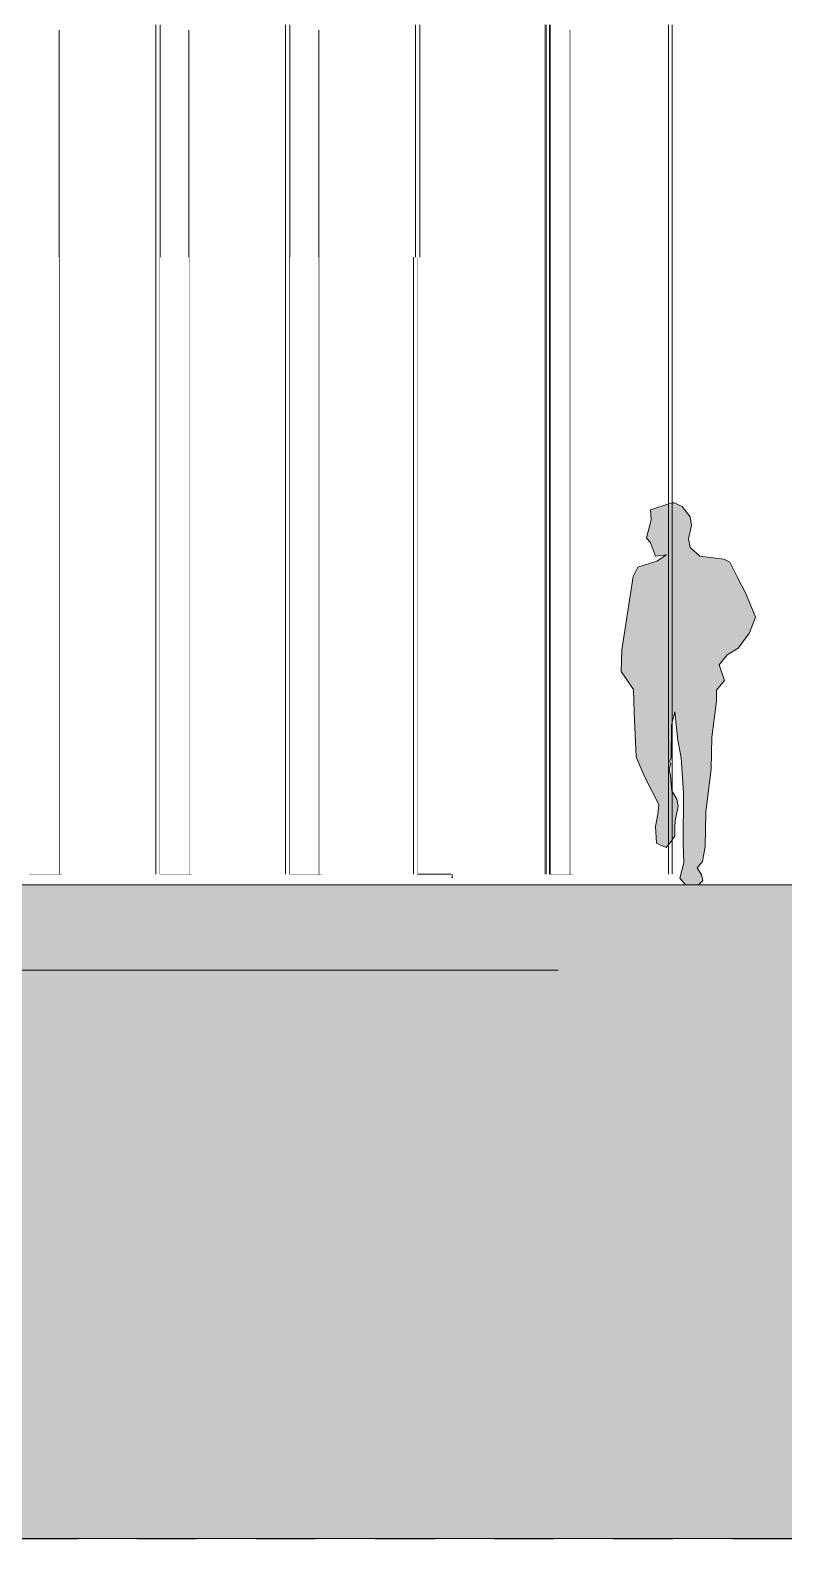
# Model space of a CAD drawing. Header units: millimetres. Extents: x -46169 to 125331, y -86251 to 18123.
# Drawn here: x 115779 to 119350, y -86020 to -78870 of the extents above; entities that cross this region are included whole.
import ezdxf

# ---------------------------------------------------------------- set-up
doc = ezdxf.new("R2010")
doc.units = ezdxf.units.MM
doc.header["$MEASUREMENT"] = 0
doc.linetypes.add('Dashed', pattern=[2822.222233, 1411.111116, -1411.111116])
doc.linetypes.add('Wipeout_Contour', pattern=[1000, 0, -1000])
doc.layers.add('0_Pen_No__105', color=7, linetype='Continuous', lineweight=15, true_color=0xa6a6a6)
for name, color, linetype in [('A-35-M_FFE_Fixed', 7, 'Continuous'), ('New_A-20-M_Floor_Slab', 7, 'Continuous'), ('New_A-25-M_Curtain_Wall', 7, 'Continuous')]:
    doc.layers.add(name, color=color, linetype=linetype)
for name, color, linetype, lineweight in [('A-35-M_FFE_Fixed_Pen_No__1', 7, 'Continuous', 13), ('A-95-P_Drawing_Pen_No__1', 7, 'Continuous', 13), ('A-95-P_Drawing_Pen_No__101', 252, 'Continuous', 15), ('New_A-20-M_Floor_Slab_Pen_No__89', 8, 'Continuous', 20), ('New_A-25-M_Curtain_Wall_Pen_No__4', 7, 'Continuous', 20), ('New_A-25-M_Curtain_Wall_Pen_No__87', 8, 'Continuous', 20)]:
    doc.layers.add(name, color=color, linetype=linetype, lineweight=lineweight)

# ---------------------------------------------------------------- blocks, each defined once
blk = doc.blocks.new('Section Elem_54_1', base_point=(98841.5, -82919.8))
at = {"color": 254, "linetype": 'Wipeout_Contour', "lineweight": 0, "ltscale": 864163.859829}
blk.add_wipeout([(117780.4, -82884.8), (117774.7, -82884.8), (117774.7, -82919.8), (117794.3, -82919.8), (117794.3, -82869.8), (117780.4, -82869.8)], dxfattribs=at).dxf.layer = 'New_A-25-M_Curtain_Wall'
at = {"color": 254, "linetype": 'Wipeout_Contour', "lineweight": 0, "ltscale": 577079.007521}
blk.add_wipeout([(118359.8, -82869.8), (117794.3, -82869.8), (117794.3, -82919.8), (118359.8, -82919.8)], dxfattribs=at).dxf.layer = 'New_A-25-M_Curtain_Wall'
at = {"layer": 'New_A-25-M_Curtain_Wall_Pen_No__4', "linetype": 'Continuous'}
for p, q in [((117780.4, -82884.8), (117780.4, -82869.8)), ((117794.3, -82919.8), (118359.8, -82919.8)), ((118243.3, -82869.8), (118350.4, -82869.8))]:
    blk.add_line(p, q, dxfattribs=at)
blk = doc.blocks.new('Section Elem_55_1', base_point=(98841.5, -82919.8))
at = {"color": 254, "linetype": 'Wipeout_Contour', "lineweight": 0, "ltscale": 573110.553239}
blk.add_wipeout([(117170.4, -82869.8), (116555.1, -82869.8), (116555.1, -82919.8), (117170.4, -82919.8)], dxfattribs=at).dxf.layer = 'New_A-25-M_Curtain_Wall'
at = {"layer": 'New_A-25-M_Curtain_Wall_Pen_No__4', "linetype": 'Continuous'}
for p, q in [((117170.4, -82919.8), (116555.1, -82919.8)), ((117160.4, -82869.8), (117009.9, -82869.8))]:
    blk.add_line(p, q, dxfattribs=at)
blk = doc.blocks.new('Section Elem_56_1', base_point=(98841.5, -82919.8))
at = {"color": 254, "linetype": 'Wipeout_Contour', "lineweight": 0, "ltscale": 571104.996291}
blk.add_wipeout([(116555.1, -82869.8), (115939.9, -82869.8), (115939.9, -82919.8), (116555.1, -82919.8)], dxfattribs=at).dxf.layer = 'New_A-25-M_Curtain_Wall'
at = {"layer": 'New_A-25-M_Curtain_Wall_Pen_No__4', "linetype": 'Continuous'}
for p, q in [((116555.1, -82919.8), (115939.9, -82919.8)), ((116545.2, -82869.8), (116394.6, -82869.8))]:
    blk.add_line(p, q, dxfattribs=at)
blk = doc.blocks.new('Section Elem_57_1', base_point=(98841.5, -82919.8))
at = {"color": 254, "linetype": 'Wipeout_Contour', "lineweight": 0, "ltscale": 569103.014409}
blk.add_wipeout([(115324.6, -82919.8), (115939.9, -82919.8), (115939.9, -82869.8), (115324.6, -82869.8)], dxfattribs=at).dxf.layer = 'New_A-25-M_Curtain_Wall'
at = {"layer": 'New_A-25-M_Curtain_Wall_Pen_No__4', "linetype": 'Continuous'}
for p, q in [((115939.9, -82919.8), (115324.6, -82919.8)), ((115929.9, -82869.8), (115779.4, -82869.8))]:
    blk.add_line(p, q, dxfattribs=at)
blk = doc.blocks.new('Section Elem_58_1', base_point=(98841.5, -82919.8))
at = {"color": 254, "linetype": 'Wipeout_Contour', "lineweight": 0, "ltscale": 578039.399736}
blk.add_wipeout([(118381, -82869.8), (118359.8, -82869.8), (118359.8, -82919.8), (118381, -82919.8)], dxfattribs=at).dxf.layer = 'New_A-25-M_Curtain_Wall'
at = {"layer": 'New_A-25-M_Curtain_Wall_Pen_No__4', "linetype": 'Continuous'}
blk.add_line((118359.8, -82919.8), (118381, -82919.8), dxfattribs=at)
blk = doc.blocks.new('Section Elem_60_1', base_point=(98841.5, -82919.8))
at = {"color": 254, "linetype": 'Wipeout_Contour', "lineweight": 0, "ltscale": 858547.398828}
blk.add_wipeout([(118336.3, -78869.8), (118336.3, -82869.8), (118804.1, -82869.8), (118804.1, -78844.8), (118350.4, -78844.8), (118350.4, -78869.8)], dxfattribs=at).dxf.layer = 'New_A-25-M_Curtain_Wall'
at = {"layer": 'New_A-25-M_Curtain_Wall_Pen_No__4', "linetype": 'Continuous'}
blk.add_line((118336.3, -78869.8), (118336.3, -82869.8), dxfattribs=at)
at = {"color": 254, "linetype": 'Wipeout_Contour', "lineweight": 0, "ltscale": 574904.451225}
blk.add_wipeout([(118804.1, -78844.8), (118804.1, -82869.8), (118821.9, -82869.8), (118821.9, -78844.8)], dxfattribs=at).dxf.layer = 'New_A-25-M_Curtain_Wall'
at = {"layer": 'New_A-25-M_Curtain_Wall_Pen_No__4', "linetype": 'Continuous'}
for p, q in [((118804.1, -82869.8), (118804.1, -78844.8)), ((118821.9, -82869.8), (118821.9, -78844.8))]:
    blk.add_line(p, q, dxfattribs=at)
blk = doc.blocks.new('Section Elem_65_1', base_point=(98841.5, -82919.8))
at = {"color": 254, "linetype": 'Wipeout_Contour', "lineweight": 0, "ltscale": 573203.334727}
blk.add_wipeout([(118243.3, -78869.8), (118243.3, -82869.8), (118336.3, -82869.8), (118336.3, -78869.8)], dxfattribs=at).dxf.layer = 'New_A-25-M_Curtain_Wall'
at = {"color": 254, "linetype": 'Wipeout_Contour', "lineweight": 0, "ltscale": 576049.027084}
blk.add_wipeout([(117774.7, -82869.8), (117774.7, -82884.8), (117774.8, -82884.8), (117774.8, -82869.8)], dxfattribs=at).dxf.layer = 'New_A-25-M_Curtain_Wall'
at = {"color": 254, "linetype": 'Wipeout_Contour', "lineweight": 0, "ltscale": 576058.340426}
blk.add_wipeout([(117774.8, -82869.8), (117774.8, -82884.8), (117780.4, -82884.8), (117780.4, -82869.8)], dxfattribs=at).dxf.layer = 'New_A-25-M_Curtain_Wall'
at = {"layer": 'New_A-25-M_Curtain_Wall_Pen_No__87', "linetype": 'Continuous'}
for p, q in [((117774.8, -82884.8), (117774.8, -82869.8)), ((117780.4, -82884.8), (117774.8, -82884.8))]:
    blk.add_line(p, q, dxfattribs=at)
blk = doc.blocks.new('Section Elem_70_1', base_point=(98841.5, -82919.8))
at = {"color": 254, "linetype": 'Wipeout_Contour', "lineweight": 0, "ltscale": 572958.746621}
blk.add_wipeout([(118223.9, -82869.8), (118224.4, -82869.8), (118224.4, -78844.8), (118223.9, -78844.8)], dxfattribs=at).dxf.layer = 'New_A-25-M_Curtain_Wall'
at = {"color": 254, "linetype": 'Wipeout_Contour', "lineweight": 0, "ltscale": 571470.692489}
blk.add_wipeout([(117760.9, -78869.8), (117760.9, -82869.8), (117768.6, -82869.8), (117768.6, -78869.8)], dxfattribs=at).dxf.layer = 'New_A-25-M_Curtain_Wall'
at = {"color": 254, "linetype": 'Wipeout_Contour', "lineweight": 0, "ltscale": 715745.46994}
blk.add_wipeout([(118239.4, -79944.8), (118239.4, -82869.8), (118243.3, -82869.8), (118243.3, -78844.8), (118239.4, -78844.8)], dxfattribs=at).dxf.layer = 'New_A-25-M_Curtain_Wall'
at = {"color": 254, "linetype": 'Wipeout_Contour', "lineweight": 0, "ltscale": 572974.719599}
blk.add_wipeout([(118224.4, -82869.8), (118233.6, -82869.8), (118233.6, -78844.8), (118224.4, -78844.8)], dxfattribs=at).dxf.layer = 'New_A-25-M_Curtain_Wall'
at = {"layer": 'New_A-25-M_Curtain_Wall_Pen_No__4', "linetype": 'Continuous'}
for p, q in [((118224.4, -78844.8), (118224.4, -82869.8)), ((118243.3, -78844.8), (118243.3, -82869.8))]:
    blk.add_line(p, q, dxfattribs=at)
blk = doc.blocks.new('Section Elem_73_1', base_point=(98841.5, -82919.8))
at = {"color": 254, "linetype": 'Wipeout_Contour', "lineweight": 0, "ltscale": 567356.715065}
blk.add_wipeout([(115916.2, -82869.8), (116374.7, -82869.8), (116374.7, -79944.8), (115916.2, -79944.8)], dxfattribs=at).dxf.layer = 'New_A-25-M_Curtain_Wall'
at = {"layer": 'New_A-25-M_Curtain_Wall_Pen_No__4', "linetype": 'Continuous'}
blk.add_line((115916.2, -79944.8), (115916.2, -82869.8), dxfattribs=at)
at = {"color": 254, "linetype": 'Wipeout_Contour', "lineweight": 0, "ltscale": 568140.35298}
blk.add_wipeout([(116374.7, -79944.8), (116374.7, -82869.8), (116394.6, -82869.8), (116394.6, -79944.8)], dxfattribs=at).dxf.layer = 'New_A-25-M_Curtain_Wall'
at = {"layer": 'New_A-25-M_Curtain_Wall_Pen_No__4', "linetype": 'Continuous'}
for p, q in [((116374.7, -82869.8), (116374.7, -79944.8)), ((116394.6, -82869.8), (116394.6, -79944.8))]:
    blk.add_line(p, q, dxfattribs=at)
blk = doc.blocks.new('Section Elem_75_1', base_point=(98841.5, -82919.8))
at = {"color": 254, "linetype": 'Wipeout_Contour', "lineweight": 0, "ltscale": 569373.781294}
blk.add_wipeout([(116989.9, -79944.8), (116531.4, -79944.8), (116531.4, -82869.8), (116989.9, -82869.8)], dxfattribs=at).dxf.layer = 'New_A-25-M_Curtain_Wall'
at = {"layer": 'New_A-25-M_Curtain_Wall_Pen_No__4', "linetype": 'Continuous'}
blk.add_line((116531.4, -79944.8), (116531.4, -82869.8), dxfattribs=at)
at = {"color": 254, "linetype": 'Wipeout_Contour', "lineweight": 0, "ltscale": 570158.778963}
blk.add_wipeout([(116989.9, -79944.8), (116989.9, -82869.8), (117009.9, -82869.8), (117009.9, -79944.8)], dxfattribs=at).dxf.layer = 'New_A-25-M_Curtain_Wall'
at = {"layer": 'New_A-25-M_Curtain_Wall_Pen_No__4', "linetype": 'Continuous'}
for p, q in [((116989.9, -82869.8), (116989.9, -79944.8)), ((117009.9, -82869.8), (117009.9, -79944.8))]:
    blk.add_line(p, q, dxfattribs=at)
blk = doc.blocks.new('Section Elem_77_1', base_point=(98841.5, -82919.8))
at = {"color": 254, "linetype": 'Wipeout_Contour', "lineweight": 0, "ltscale": 571379.246068}
blk.add_wipeout([(117146.7, -82869.8), (117596, -82869.8), (117596, -79944.8), (117146.7, -79944.8)], dxfattribs=at).dxf.layer = 'New_A-25-M_Curtain_Wall'
at = {"layer": 'New_A-25-M_Curtain_Wall_Pen_No__4', "linetype": 'Continuous'}
blk.add_line((117146.7, -79944.8), (117146.7, -82869.8), dxfattribs=at)
at = {"color": 254, "linetype": 'Wipeout_Contour', "lineweight": 0, "ltscale": 572150.507794}
blk.add_wipeout([(117596, -82869.8), (117616, -82869.8), (117616, -79944.8), (117596, -79944.8)], dxfattribs=at).dxf.layer = 'New_A-25-M_Curtain_Wall'
at = {"layer": 'New_A-25-M_Curtain_Wall_Pen_No__4', "linetype": 'Continuous'}
for p, q in [((117596, -82869.8), (117596, -79944.8)), ((117616, -82869.8), (117616, -79944.8))]:
    blk.add_line(p, q, dxfattribs=at)
blk = doc.blocks.new('Section Elem_90_1', base_point=(98841.5, -82919.8))
at = {"color": 254, "linetype": 'Wipeout_Contour', "lineweight": 0, "ltscale": 705976.741325}
blk.add_wipeout([(115916.2, -78869.8), (115779.4, -78869.8), (115779.4, -82869.8), (115916.2, -82869.8), (115916.2, -79944.8)], dxfattribs=at).dxf.layer = 'New_A-25-M_Curtain_Wall'
blk = doc.blocks.new('Section Elem_93_1', base_point=(98841.5, -82919.8))
at = {"color": 254, "linetype": 'Wipeout_Contour', "lineweight": 0, "ltscale": 708503.413479}
blk.add_wipeout([(116394.6, -82869.8), (116531.4, -82869.8), (116531.4, -79944.8), (116531.4, -78869.8), (116394.6, -78869.8)], dxfattribs=at).dxf.layer = 'New_A-25-M_Curtain_Wall'
blk = doc.blocks.new('Section Elem_95_1', base_point=(98841.5, -82919.8))
at = {"color": 254, "linetype": 'Wipeout_Contour', "lineweight": 0, "ltscale": 569209.323376}
blk.add_wipeout([(117009.9, -78869.8), (117009.9, -82869.8), (117146.7, -82869.8), (117146.7, -78869.8)], dxfattribs=at).dxf.layer = 'New_A-25-M_Curtain_Wall'
blk = doc.blocks.new('Section Elem_97_1', base_point=(98841.5, -82919.8))
at = {"color": 254, "linetype": 'Wipeout_Contour', "lineweight": 0, "ltscale": 855661.838285}
blk.add_wipeout([(117625.1, -79944.8), (117616, -79944.8), (117616, -82869.8), (117760.9, -82869.8), (117760.9, -78869.8), (117625.1, -78869.8)], dxfattribs=at).dxf.layer = 'New_A-25-M_Curtain_Wall'
blk = doc.blocks.new('Section Elem_104_1', base_point=(98841.5, -82919.8))
at = {"color": 254, "linetype": 'Wipeout_Contour', "lineweight": 0, "ltscale": 573427.631691}
blk.add_wipeout([(117768.6, -82869.8), (118219.5, -82869.8), (118219.5, -79944.8), (117768.6, -79944.8)], dxfattribs=at).dxf.layer = 'New_A-25-M_Curtain_Wall'
at = {"color": 254, "linetype": 'Wipeout_Contour', "lineweight": 0, "ltscale": 574177.184871}
blk.add_wipeout([(118219.5, -79944.8), (118219.5, -82869.8), (118223.9, -82869.8), (118223.9, -79944.8)], dxfattribs=at).dxf.layer = 'New_A-25-M_Curtain_Wall'
at = {"color": 254, "linetype": 'Wipeout_Contour', "lineweight": 0, "ltscale": 574225.965333}
blk.add_wipeout([(118239.4, -79944.8), (118233.6, -79944.8), (118233.6, -82869.8), (118239.4, -82869.8)], dxfattribs=at).dxf.layer = 'New_A-25-M_Curtain_Wall'
at = {"layer": 'New_A-25-M_Curtain_Wall_Pen_No__4', "linetype": 'Continuous'}
for p, q in [((118219.5, -79944.8), (118219.5, -82869.8)), ((118239.4, -79944.8), (118239.4, -82869.8))]:
    blk.add_line(p, q, dxfattribs=at)
blk = doc.blocks.new('Section Elem_107_1', base_point=(98841.5, -82919.8))
at = {"color": 254, "linetype": 'Wipeout_Contour', "lineweight": 0, "ltscale": 575101.752391}
blk.add_wipeout([(117774.7, -82869.8), (117170.4, -82869.8), (117170.4, -82919.8), (117774.7, -82919.8)], dxfattribs=at).dxf.layer = 'New_A-25-M_Curtain_Wall'
at = {"layer": 'New_A-25-M_Curtain_Wall_Pen_No__4', "linetype": 'Continuous'}
for p, q in [((117774.7, -82919.8), (117170.4, -82919.8)), ((117774.7, -82869.8), (117616, -82869.8))]:
    blk.add_line(p, q, dxfattribs=at)
blk = doc.blocks.new('Section Elem_108_1', base_point=(98841.5, -82919.8))
at = {"color": 254, "linetype": 'Wipeout_Contour', "lineweight": 0, "ltscale": 852365.477823}
blk.add_wipeout([(117768.6, -79944.8), (118219.5, -79944.8), (118219.5, -78844.8), (117774.7, -78844.8), (117774.7, -78869.8), (117768.6, -78869.8)], dxfattribs=at).dxf.layer = 'New_A-25-M_Curtain_Wall'
at = {"color": 254, "linetype": 'Wipeout_Contour', "lineweight": 0, "ltscale": 569632.976197}
blk.add_wipeout([(118223.9, -78844.8), (118219.5, -78844.8), (118219.5, -79944.8), (118223.9, -79944.8)], dxfattribs=at).dxf.layer = 'New_A-25-M_Curtain_Wall'
at = {"color": 254, "linetype": 'Wipeout_Contour', "lineweight": 0, "ltscale": 569682.144416}
blk.add_wipeout([(118233.6, -79944.8), (118239.4, -79944.8), (118239.4, -78844.8), (118233.6, -78844.8)], dxfattribs=at).dxf.layer = 'New_A-25-M_Curtain_Wall'
at = {"layer": 'New_A-25-M_Curtain_Wall_Pen_No__4', "linetype": 'Continuous'}
for p, q in [((118219.5, -78844.8), (118219.5, -79944.8)), ((118239.4, -78844.8), (118239.4, -79944.8))]:
    blk.add_line(p, q, dxfattribs=at)
blk = doc.blocks.new('Section Elem_109_1', base_point=(98841.5, -82919.8))
at = {"color": 254, "linetype": 'Wipeout_Contour', "lineweight": 0, "ltscale": 849295.87961}
blk.add_wipeout([(117160.4, -78869.8), (117146.7, -78869.8), (117146.7, -79944.8), (117605.2, -79944.8), (117605.2, -78844.8), (117160.4, -78844.8)], dxfattribs=at).dxf.layer = 'New_A-25-M_Curtain_Wall'
at = {"layer": 'New_A-25-M_Curtain_Wall_Pen_No__4', "linetype": 'Continuous'}
blk.add_line((117146.7, -78869.8), (117146.7, -79944.8), dxfattribs=at)
at = {"color": 254, "linetype": 'Wipeout_Contour', "lineweight": 0, "ltscale": 567620.535974}
blk.add_wipeout([(117625.1, -78844.8), (117605.2, -78844.8), (117605.2, -79944.8), (117625.1, -79944.8)], dxfattribs=at).dxf.layer = 'New_A-25-M_Curtain_Wall'
at = {"layer": 'New_A-25-M_Curtain_Wall_Pen_No__4', "linetype": 'Continuous'}
for p, q in [((117605.2, -79944.8), (117605.2, -78844.8)), ((117625.1, -79944.8), (117625.1, -78844.8))]:
    blk.add_line(p, q, dxfattribs=at)
blk = doc.blocks.new('Section Elem_110_1', base_point=(98841.5, -82919.8))
at = {"color": 254, "linetype": 'Wipeout_Contour', "lineweight": 0, "ltscale": 846239.109083}
blk.add_wipeout([(116531.4, -78869.8), (116531.4, -79944.8), (116989.9, -79944.8), (116989.9, -78844.8), (116545.2, -78844.8), (116545.2, -78869.8)], dxfattribs=at).dxf.layer = 'New_A-25-M_Curtain_Wall'
at = {"layer": 'New_A-25-M_Curtain_Wall_Pen_No__4', "linetype": 'Continuous'}
blk.add_line((116531.4, -78869.8), (116531.4, -79944.8), dxfattribs=at)
at = {"color": 254, "linetype": 'Wipeout_Contour', "lineweight": 0, "ltscale": 565582.403549}
blk.add_wipeout([(117009.9, -78844.8), (116989.9, -78844.8), (116989.9, -79944.8), (117009.9, -79944.8)], dxfattribs=at).dxf.layer = 'New_A-25-M_Curtain_Wall'
at = {"layer": 'New_A-25-M_Curtain_Wall_Pen_No__4', "linetype": 'Continuous'}
for p, q in [((116989.9, -79944.8), (116989.9, -78844.8)), ((117009.9, -79944.8), (117009.9, -78844.8))]:
    blk.add_line(p, q, dxfattribs=at)
blk = doc.blocks.new('Section Elem_111_1', base_point=(98841.5, -82919.8))
at = {"color": 254, "linetype": 'Wipeout_Contour', "lineweight": 0, "ltscale": 843187.4192}
blk.add_wipeout([(115916.2, -78869.8), (115916.2, -79944.8), (116374.7, -79944.8), (116374.7, -78844.8), (115929.9, -78844.8), (115929.9, -78869.8)], dxfattribs=at).dxf.layer = 'New_A-25-M_Curtain_Wall'
at = {"layer": 'New_A-25-M_Curtain_Wall_Pen_No__4', "linetype": 'Continuous'}
blk.add_line((115916.2, -78869.8), (115916.2, -79944.8), dxfattribs=at)
at = {"color": 254, "linetype": 'Wipeout_Contour', "lineweight": 0, "ltscale": 563547.647554}
blk.add_wipeout([(116394.6, -78844.8), (116374.7, -78844.8), (116374.7, -79944.8), (116394.6, -79944.8)], dxfattribs=at).dxf.layer = 'New_A-25-M_Curtain_Wall'
at = {"layer": 'New_A-25-M_Curtain_Wall_Pen_No__4', "linetype": 'Continuous'}
for p, q in [((116374.7, -79944.8), (116374.7, -78844.8)), ((116394.6, -79944.8), (116394.6, -78844.8))]:
    blk.add_line(p, q, dxfattribs=at)
blk = doc.blocks.new('Section Elem_144_1', base_point=(98841.5, -82919.8))
at = {"color": 254, "linetype": 'Wipeout_Contour', "lineweight": 0, "ltscale": 571965.170032}
blk.add_wipeout([(114981.9, -82919.8), (114981.9, -83324.3), (117711.7, -83324.3), (117711.7, -82919.8)], dxfattribs=at).dxf.layer = 'New_A-20-M_Floor_Slab'
at = {"color": 254, "linetype": 'Wipeout_Contour', "lineweight": 0, "ltscale": 576592.520327}
blk.add_wipeout([(117825, -82919.8), (117711.7, -82919.8), (117711.7, -83324.3), (117825, -83324.3)], dxfattribs=at).dxf.layer = 'New_A-20-M_Floor_Slab'
at = {"layer": 'New_A-20-M_Floor_Slab_Pen_No__89', "linetype": 'Continuous'}
blk.add_line((117711.7, -83324.3), (114981.9, -83324.3), dxfattribs=at)
at = {"color": 254, "linetype": 'Wipeout_Contour', "lineweight": 0, "ltscale": 577132.902381}
blk.add_wipeout([(118042.3, -83324.3), (118042.3, -82919.8), (117825, -82919.8), (117825, -83324.3)], dxfattribs=at).dxf.layer = 'New_A-20-M_Floor_Slab'
at = {"layer": 'New_A-20-M_Floor_Slab_Pen_No__89', "linetype": 'Continuous'}
blk.add_line((117825, -83324.3), (117711.7, -83324.3), dxfattribs=at)
at = {"color": 254, "linetype": 'Wipeout_Contour', "lineweight": 0, "ltscale": 577828.440344}
blk.add_wipeout([(118250.3, -83324.3), (118250.3, -82919.8), (118042.3, -82919.8), (118042.3, -83324.3)], dxfattribs=at).dxf.layer = 'New_A-20-M_Floor_Slab'
at = {"layer": 'New_A-20-M_Floor_Slab_Pen_No__89', "linetype": 'Continuous'}
blk.add_line((118042.3, -83324.3), (117825, -83324.3), dxfattribs=at)
at = {"color": 254, "linetype": 'Wipeout_Contour', "lineweight": 0, "ltscale": 578218.70931}
blk.add_wipeout([(118280.9, -82919.8), (118250.3, -82919.8), (118250.3, -83324.3), (118280.9, -83324.3)], dxfattribs=at).dxf.layer = 'New_A-20-M_Floor_Slab'
at = {"layer": 'New_A-20-M_Floor_Slab_Pen_No__89', "linetype": 'Continuous'}
for p, q in [((118250.3, -83324.3), (118042.3, -83324.3)), ((118280.9, -83324.3), (118250.3, -83324.3))]:
    blk.add_line(p, q, dxfattribs=at)
blk = doc.blocks.new('Walking Man 1 Contour 17[2]_1', base_point=(118915.2, -82919.8))
at = {"layer": 'A-35-M_FFE_Fixed', "linetype": 'Continuous', "lineweight": 0, "true_color": 0xffffff}
blk.add_hatch(color=7, dxfattribs=at).paths.add_polyline_path([(118820.4, -81109.1), (118831.5, -81109.1), (118868.3, -81127.1), (118906.5, -81176.5), (118913.4, -81216.7), (118898.2, -81280.6), (118906.5, -81322.2), (118952.3, -81361.9), (119065.5, -81377.1), (119094.6, -81390.3), (119129.4, -81459.8), (119171, -81539.6), (119216.1, -81652.1), (119187, -81725.7), (119133.5, -81797.9), (119082.1, -81829.9), (119043.5, -81876.9), (119068.5, -81952.1), (119031.5, -81997.9), (119031.5, -82050), (119009.9, -82220.1), (119006.5, -82370.1), (118981.5, -82575.7), (118977.3, -82738.2), (118964.8, -82809.7), (118939.6, -82840.4), (118960.6, -82873.6), (118966.2, -82900), (118946.1, -82919.8), (118884.3, -82919.8), (118857.2, -82888.2), (118876.6, -82815.9), (118873.9, -82725.7), (118875.2, -82484), (118863.4, -82318.1), (118848.2, -82235.4), (118834.3, -82100.7), (118818.3, -82163.9), (118816.2, -82320.1), (118807.9, -82334), (118814.8, -82346.5), (118807.2, -82371.5), (118812.8, -82402.1), (118819.7, -82475), (118844, -82513.9), (118850.3, -82547.9), (118835, -82616.7), (118833.6, -82647.2), (118834.3, -82690.3), (118792.6, -82743), (118747.5, -82722.2), (118742.6, -82644.4), (118753.7, -82586.1), (118758.6, -82538.9), (118692.6, -82412.5), (118670.4, -82359.7), (118651, -82313.2), (118640.6, -82103.5), (118638.8, -81995.1), (118580.2, -81909.7), (118582.3, -81807), (118637.1, -81458.4), (118657.9, -81414.6), (118748.2, -81386.2), (118794, -81357), (118742.6, -81361.9), (118718.3, -81300.1), (118699.7, -81275.1), (118721.8, -81190.3), (118719, -81142.4)])
at = {"layer": 'A-35-M_FFE_Fixed_Pen_No__1', "linetype": 'Continuous'}
for p, q in [((118719, -81142.4), (118820.4, -81109.1)), ((118721.8, -81190.3), (118719, -81142.4)), ((118820.4, -81109.1), (118831.5, -81109.1)), ((118831.5, -81109.1), (118868.3, -81127.1)), ((118868.3, -81127.1), (118906.5, -81176.5)), ((118699.7, -81275.1), (118721.8, -81190.3)), ((118913.4, -81216.7), (118898.2, -81280.6)), ((118906.5, -81176.5), (118913.4, -81216.7)), ((118718.3, -81300.1), (118699.7, -81275.1)), ((118898.2, -81280.6), (118906.5, -81322.2)), ((118742.6, -81361.9), (118718.3, -81300.1)), ((118794, -81357), (118742.6, -81361.9)), ((118748.2, -81386.2), (118794, -81357)), ((118906.5, -81322.2), (118952.3, -81361.9)), ((118952.3, -81361.9), (119065.5, -81377.1)), ((118637.1, -81458.4), (118657.9, -81414.6)), ((118657.9, -81414.6), (118748.2, -81386.2)), ((119065.5, -81377.1), (119094.6, -81390.3)), ((119094.6, -81390.3), (119129.4, -81459.8)), ((118582.3, -81807), (118637.1, -81458.4)), ((119129.4, -81459.8), (119171, -81539.6)), ((119171, -81539.6), (119216.1, -81652.1)), ((119216.1, -81652.1), (119187, -81725.7)), ((119187, -81725.7), (119133.5, -81797.9)), ((118580.2, -81909.7), (118582.3, -81807)), ((119082.1, -81829.9), (119043.5, -81876.9)), ((119133.5, -81797.9), (119082.1, -81829.9)), ((118638.8, -81995.1), (118580.2, -81909.7)), ((119043.5, -81876.9), (119068.5, -81952.1)), ((118640.6, -82103.5), (118638.8, -81995.1)), ((119068.5, -81952.1), (119031.5, -81997.9)), ((119031.5, -81997.9), (119031.5, -82050)), ((119031.5, -82050), (119009.9, -82220.1)), ((118651, -82313.2), (118640.6, -82103.5)), ((118834.3, -82100.7), (118818.3, -82163.9)), ((118848.2, -82235.4), (118834.3, -82100.7)), ((118818.3, -82163.9), (118816.2, -82320.1)), ((119009.9, -82220.1), (119006.5, -82370.1)), ((118863.4, -82318.1), (118848.2, -82235.4)), ((118670.4, -82359.7), (118651, -82313.2)), ((118692.6, -82412.5), (118670.4, -82359.7)), ((118814.8, -82346.5), (118807.2, -82371.5)), ((118816.2, -82320.1), (118807.9, -82334)), ((118807.9, -82334), (118814.8, -82346.5)), ((118875.2, -82484), (118863.4, -82318.1)), ((118758.6, -82538.9), (118692.6, -82412.5)), ((118807.2, -82371.5), (118812.8, -82402.1)), ((118812.8, -82402.1), (118819.7, -82475)), ((119006.5, -82370.1), (118981.5, -82575.7)), ((118819.7, -82475), (118844, -82513.9)), ((118873.9, -82725.7), (118875.2, -82484)), ((118753.7, -82586.1), (118758.6, -82538.9)), ((118850.3, -82547.9), (118835, -82616.7)), ((118844, -82513.9), (118850.3, -82547.9)), ((118981.5, -82575.7), (118977.3, -82738.2)), ((118742.6, -82644.4), (118753.7, -82586.1)), ((118747.5, -82722.2), (118742.6, -82644.4)), ((118835, -82616.7), (118833.6, -82647.2)), ((118833.6, -82647.2), (118834.3, -82690.3)), ((118792.6, -82743), (118747.5, -82722.2)), ((118834.3, -82690.3), (118792.6, -82743)), ((118876.6, -82815.9), (118873.9, -82725.7)), ((118977.3, -82738.2), (118964.8, -82809.7)), ((118857.2, -82888.2), (118876.6, -82815.9)), ((118964.8, -82809.7), (118939.6, -82840.4)), ((118939.6, -82840.4), (118960.6, -82873.6)), ((118884.3, -82919.8), (118857.2, -82888.2)), ((118946.1, -82919.8), (118884.3, -82919.8)), ((118966.2, -82900), (118946.1, -82919.8)), ((118960.6, -82873.6), (118966.2, -82900))]:
    blk.add_line(p, q, dxfattribs=at)
blk = doc.blocks.new('A08 Atria Section & Elevation A_STORY_MARKER', base_point=(98841.5, -82919.8))
at = {"layer": '0_Pen_No__105', "linetype": 'Dashed', "ltscale": 0.2}
for p, q in [((104996.2, -82919.8), (121468.6, -82919.8)), ((104996.2, -86019.8), (121468.6, -86019.8))]:
    blk.add_line(p, q, dxfattribs=at)

msp = doc.modelspace()

# ---------------------------------------------------------------- block references
at = {"layer": 'New_A-25-M_Curtain_Wall'}
for name in ['Section Elem_55_1', 'Section Elem_54_1']:
    msp.add_blockref(name, (98841.5, -82919.8), dxfattribs=at)

# ---------------------------------------------------------------- next in the draw order: block references
for name in ['Section Elem_77_1', 'Section Elem_56_1', 'Section Elem_58_1']:
    msp.add_blockref(name, (98841.5, -82919.8), dxfattribs=at)

# ---------------------------------------------------------------- next in the draw order: block references
for name in ['Section Elem_60_1', 'Section Elem_75_1', 'Section Elem_57_1']:
    msp.add_blockref(name, (98841.5, -82919.8), dxfattribs=at)

# ---------------------------------------------------------------- next in the draw order: block references
at = {"layer": 'A-35-M_FFE_Fixed', "color": 251, "linetype": 'Continuous', "lineweight": 20, "true_color": 0x606060}
msp.add_blockref('Walking Man 1 Contour 17[2]_1', (118915.2, -82919.8), dxfattribs=at)
at = {"layer": 'New_A-25-M_Curtain_Wall'}
for name in ['Section Elem_95_1', 'Section Elem_65_1', 'Section Elem_73_1']:
    msp.add_blockref(name, (98841.5, -82919.8), dxfattribs=at)

# ---------------------------------------------------------------- next in the draw order: block references
for name in ['Section Elem_70_1', 'Section Elem_90_1', 'Section Elem_93_1']:
    msp.add_blockref(name, (98841.5, -82919.8), dxfattribs=at)

# ---------------------------------------------------------------- next in the draw order: block references
for name in ['Section Elem_111_1', 'Section Elem_110_1', 'Section Elem_97_1']:
    msp.add_blockref(name, (98841.5, -82919.8), dxfattribs=at)

# ---------------------------------------------------------------- next in the draw order: block references
for name in ['Section Elem_109_1', 'Section Elem_104_1']:
    msp.add_blockref(name, (98841.5, -82919.8), dxfattribs=at)

# ---------------------------------------------------------------- next in the draw order: block references
for name in ['Section Elem_108_1', 'Section Elem_107_1']:
    msp.add_blockref(name, (98841.5, -82919.8), dxfattribs=at)

# ---------------------------------------------------------------- next in the draw order: block references
at = {"layer": 'New_A-20-M_Floor_Slab'}
msp.add_blockref('Section Elem_144_1', (98841.5, -82919.8), dxfattribs=at)

# ---------------------------------------------------------------- next in the draw order: hatches: boundary and pattern name
at = {"layer": 'A-95-P_Drawing_Pen_No__101', "linetype": 'Continuous'}
msp.add_hatch(color=256, dxfattribs=at).paths.add_polyline_path([(121182.4, -82919.8), (103072.2, -82919.8), (103072.2, -86018.3), (121182.4, -86018.3)])

# ---------------------------------------------------------------- next in the draw order: linework, layer by layer
at = {"layer": 'A-95-P_Drawing_Pen_No__1', "linetype": 'Continuous', "flags": 128}
msp.add_lwpolyline([(121182.4, -82919.8), (103072.2, -82919.8), (103072.2, -86018.3), (121182.4, -86018.3)], close=True, dxfattribs=at)

# ---------------------------------------------------------------- next in the draw order: block references
at = {"linetype": 'Continuous', "lineweight": 0}
msp.add_blockref('A08 Atria Section & Elevation A_STORY_MARKER', (98841.5, -82919.8), dxfattribs=at)

doc.saveas('drawing.dxf')
